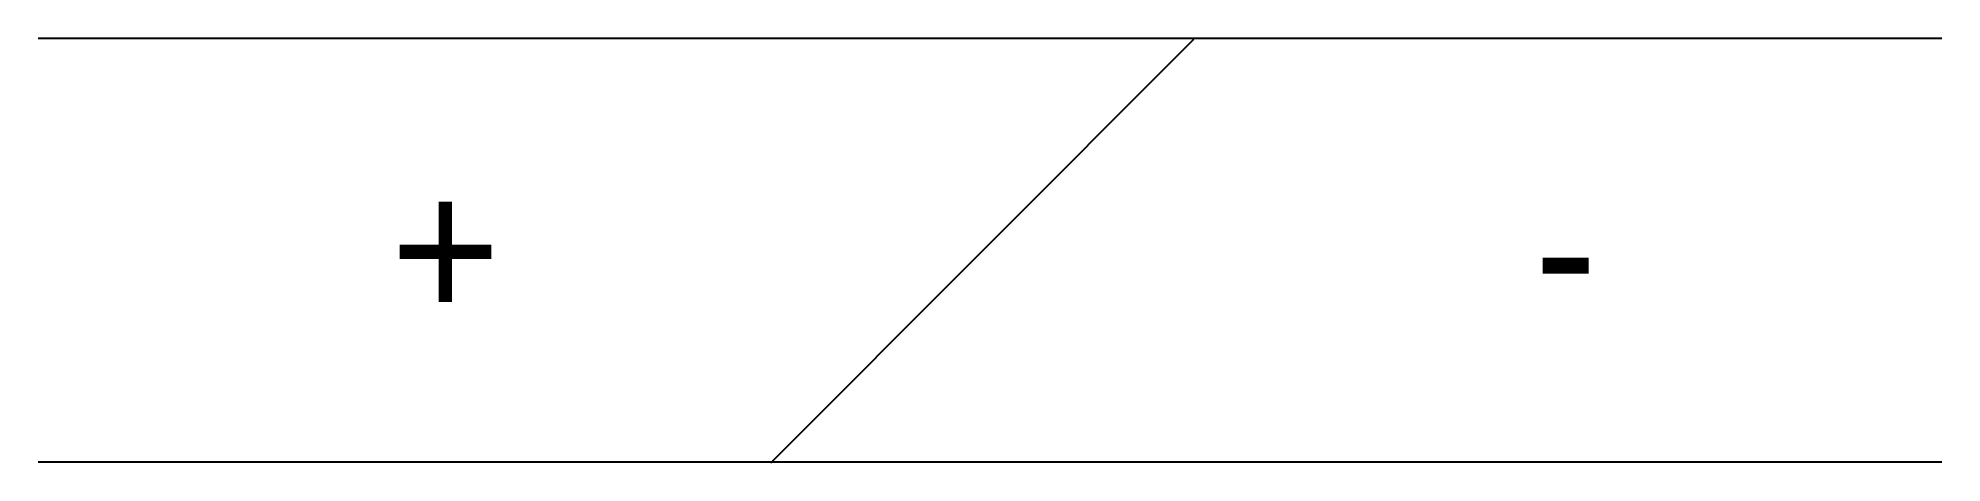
# Model space of a CAD drawing. Header units: metres. Extents: x 11 to 2711, y 12 to 613.
import ezdxf

# ---------------------------------------------------------------- set-up
doc = ezdxf.new("R2010")
doc.units = ezdxf.units.M
doc.layers.add('2', color=7, linetype='Continuous')

msp = doc.modelspace()

# ---------------------------------------------------------------- linework, layer by layer
for p, q in [((10.74, 613.48), (2710.74, 613.48)), ((10.74, 13.48), (2710.74, 13.48))]:
    msp.add_line(p, q)
at = {"layer": '2'}
msp.add_line((1049.85, 12.02), (1649.85, 612.02), dxfattribs=at)

# ---------------------------------------------------------------- texts
for s, p in [('+', (510.33, 214.22)), ('-', (2132.72, 214.22))]:
    msp.add_text(s, height=200, dxfattribs=at).set_placement(p)

doc.saveas('drawing.dxf')
